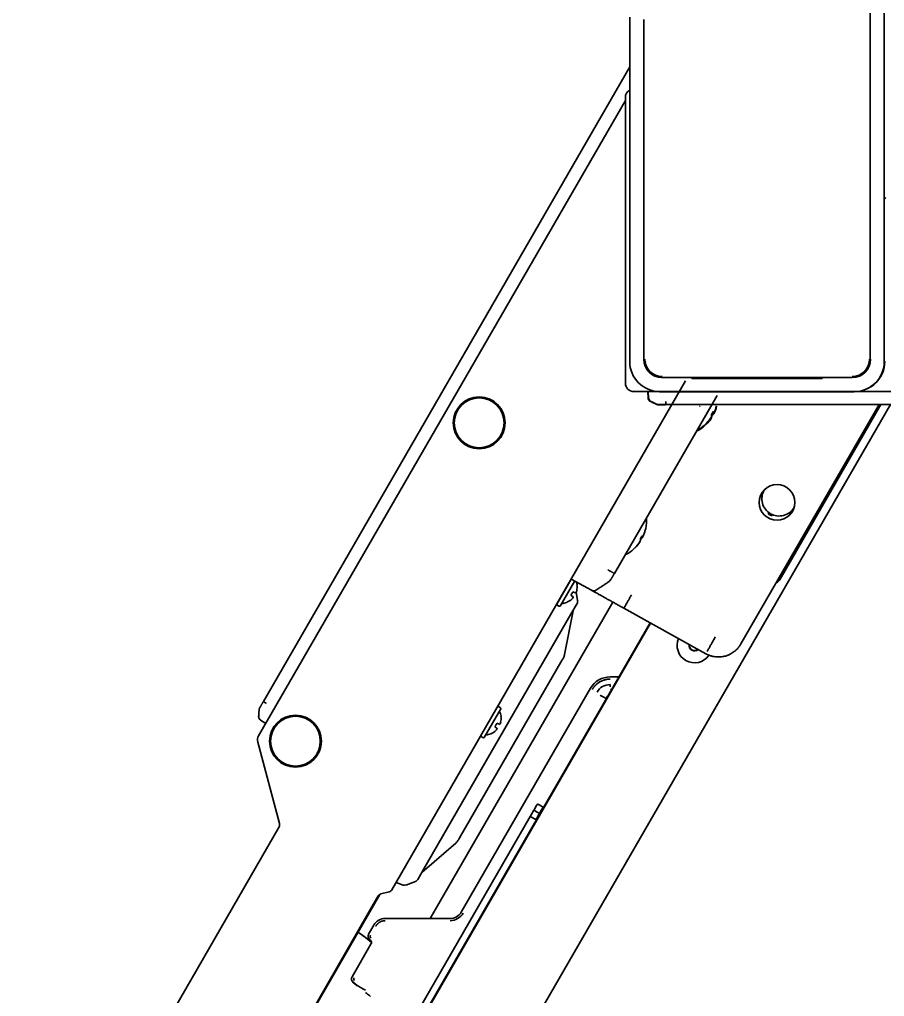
# Model space of a CAD drawing. Header units: inches. Extents: x 786 to 5755, y -850 to 3635.
# Drawn here: x 3254.8 to 3454.8, y -282.5 to -56.6 of the extents above; entities that cross this region are included whole.
import ezdxf

# ---------------------------------------------------------------- set-up
doc = ezdxf.new("R2010")
doc.units = ezdxf.units.IN
doc.layers.add('1', color=7, linetype='Continuous', true_color=0xffffff)
doc.layers.add('4', color=7, linetype='Continuous', true_color=0xffffff)

msp = doc.modelspace()

# ---------------------------------------------------------------- linework, layer by layer
at = {"layer": '1', "color": 7, "linetype": 'Continuous', "lineweight": 35}
for p, q in [((3451.53, -135.11), (3451.53, 44.89)), ((3454.79, -43.79), (3454.79, -135.61)), ((3395.89, -135.59), (3395.89, -55.99)), ((3399.15, -56.55), (3399.15, -135.08)), ((3311.16, -214.27), (3395.89, -67.51)), ((3310.06, -222.16), (3394.89, -75.24)), ((3394.89, -140.59), (3394.89, -74.59)), ((3455.14, -97.97), (3454.79, -97.61)), ((3363.9, -122.92), (3363.84, -122.89)), ((3363.93, -122.81), (3363.87, -122.78)), ((3363.01, -124.46), (3362.95, -124.43)), ((3363.04, -124.35), (3362.98, -124.32)), ((3355.7, -137.11), (3355.65, -137.08)), ((3355.03, -138.28), (3354.97, -138.25)), ((3403.29, -139.36), (3447.28, -139.36)), ((3403.4, -139.33), (3447.38, -139.33)), ((3410.29, -139.55), (3410.29, -139.36)), ((3440.29, -139.55), (3410.29, -139.55)), ((3410.39, -139.52), (3410.39, -139.33)), ((3440.39, -139.52), (3410.39, -139.52)), ((3440.29, -139.55), (3440.29, -139.36)), ((3440.39, -139.52), (3440.39, -139.33)), ((3408.83, -140.09), (3340.89, -257.76)), ((3353.51, -140.78), (3353.57, -140.81)), ((3416.11, -143.48), (3392.35, -184.64)), ((3402.89, -142.59), (3396.89, -142.59)), ((3400.14, -144.03), (3400.07, -142.61)), ((3400.25, -144), (3400.18, -142.59)), ((3447.79, -142.61), (3402.79, -142.61)), ((3447.89, -142.59), (3402.89, -142.59)), ((3576.06, -142.59), (3447.89, -142.59)), ((3074.48, -806.77), (3456.21, -145.59)), ((3350.28, -146.38), (3350.33, -146.41)), ((3568.68, -145.59), (3404.28, -145.59)), ((3420.7, -145.68), (3420.7, -145.61)), ((3420.8, -145.65), (3420.8, -145.59)), ((3453.58, -145.59), (3421.61, -200.95)), ((3430.7, -185.96), (3454.01, -145.59)), ((3349.38, -147.94), (3349.43, -147.97)), ((3414.65, -148.67), (3414.67, -148.68)), ((3414.69, -148.82), (3414.71, -148.83)), ((3415.03, -147.54), (3415.25, -147.66)), ((3415.08, -147.68), (3415.3, -147.81)), ((3415.15, -147.32), (3415.38, -147.45)), ((3415.2, -147.47), (3415.42, -147.6)), ((3341.45, -161.67), (3341.51, -161.7)), ((3428.32, -171.08), (3427.89, -170.83)), ((3428.76, -171.33), (3428.32, -171.08)), ((3398.7, -176.05), (3398.92, -176.18)), ((3398.19, -177.4), (3398.21, -177.41)), ((3398.58, -176.26), (3398.8, -176.39)), ((3379.05, -191.72), (3382.39, -185.93)), ((3379.83, -192.17), (3383.18, -186.37)), ((3381.84, -186.85), (3381.84, -186.85)), ((3387.09, -188.54), (3382.37, -185.92)), ((3383.69, -187.27), (3383.71, -187.23)), ((3383.53, -188.95), (3383.85, -190.9)), ((3379.19, -191.97), (3379.54, -192.17)), ((3381.34, -191.34), (3381.37, -191.3)), ((3383.73, -191.56), (3382.3, -194.04)), ((3382.3, -194.04), (3348.3, -252.93)), ((3380.82, -203.39), (3382.8, -193.3)), ((3382.8, -193.3), (3382.81, -193.24)), ((3413.51, -203.2), (3394.54, -192.68)), ((3400.71, -196.1), (3054.69, -795.42)), ((3400.63, -196.06), (3073.73, -762.27)), ((3356.48, -245.91), (3380.31, -204.64)), ((3391.36, -208.56), (3393.41, -208.56)), ((3356.95, -262.93), (3386.82, -211.18)), ((3362.25, -222.58), (3366.1, -215.91)), ((3365.96, -215.65), (3365.61, -215.45)), ((3311.7, -219.32), (3310.52, -218.55)), ((3361.61, -222.38), (3361.96, -222.58)), ((3314.9, -242.47), (3309.86, -223.68)), ((3375.15, -240.2), (3375.02, -240.13)), ((3082.84, -644.98), (3314.8, -243.23)), ((3347.91, -253.74), (3355.65, -246.99)), ((3348.3, -252.93), (3346.87, -255.41)), ((3347.86, -253.78), (3347.91, -253.74)), ((3343.46, -256.69), (3341.84, -256.13)), ((3346.35, -255.85), (3344.13, -256.68)), ((3338.11, -258.85), (3108.03, -657.36)), ((3337.75, -259.21), (3108.16, -656.87)), ((3338.35, -258.75), (3340.29, -258.23)), ((3335.51, -268.05), (3336.74, -265.93)), ((3339.34, -264.43), (3354.35, -264.43)), ((3336.13, -270.18), (3331.68, -277.9)), ((3336.2, -269.94), (3335.14, -269.11)), ((3335.14, -269.11), (3335.14, -269.11)), ((3336.2, -269.92), (3335.21, -269.15)), ((3335.21, -269.15), (3335.21, -269.15)), ((3335.76, -269.34), (3336.01, -269.53)), ((3331.93, -279.19), (3332.81, -279.88)), ((3332.84, -279.89), (3331.94, -279.18)), ((3334.76, -281.52), (3334.98, -281.7))]:
    msp.add_line(p, q, dxfattribs=at)
for centre, radius in [((3361.08, -149.81), 6), ((3361.08, -149.81), 5.75), ((3429.97, -168.22), 4.13), ((3318.58, -223.42), 6), ((3318.58, -223.42), 5.75)]:
    msp.add_circle(centre, radius, dxfattribs=at)
for centre, radius, start, end in [((3396.89, -74.59), 2, 120.0009, 180), ((3455.16, -90.33), 0.5, 119.6794, 138.5908), ((3402.89, -135.59), 7, 180, 270), ((3447.79, -135.61), 7, 270, 0), ((3447.89, -135.59), 7, 270, 0), ((3396.89, -140.59), 2, 180, 270), ((3411.59, -146.06), 0.5, 359.6794, 18.5908), ((3407.19, -143.54), 9.08, 300.3206, 316.7388), ((3407.23, -143.69), 9.08, 300.3206, 316.7388), ((3411.52, -150.95), 0.5, 254.6023, 300.3206), ((3411.57, -151.1), 0.5, 254.6023, 300.3206), ((3429.47, -169.09), 4, 135.5269, 150.1125), ((3430.47, -167.36), 4, 149.8875, 240), ((3430.47, -167.36), 4, 240, 330.1125), ((3429.47, -169.09), 4, 330, 344.4731), ((3390.73, -172.27), 9.08, 343.2612, 359.6794), ((3399.32, -172.32), 0.5, 359.6794, 45.3977), ((3395.07, -179.68), 0.5, 254.6023, 300.3206), ((3390.73, -172.27), 9.08, 300.3206, 316.7388), ((3381.5, -186.48), 0.5, 311.8045, 330), ((3380.02, -187.84), 3.74, 9.3686, 19.774), ((3428.97, -184.96), 2, 294.3403, 330), ((3379.33, -191.73), 0.283, 178.0725, 240), ((3379.59, -189.79), 0.5, 330, 348.1955), ((3380.02, -187.84), 3.74, 272.3241, 290.6155), ((3382.87, -191.06), 1, 330, 9.5), ((3379.68, -191.93), 0.283, 240, 301.9275), ((3410.87, -201.3), 4, 156.4013, 240), ((3410.87, -201.3), 1.25, 168.5006, 240), ((3410.87, -201.3), 1.15, 170.0812, 240), ((3410.87, -201.3), 1.25, 240, 313.4513), ((3410.87, -201.3), 1.15, 240, 311.8706), ((3410.87, -201.3), 4, 240, 326.4619), ((3365.47, -215.7), 0.283, 60, 121.9275), ((3362.44, -218.24), 3.74, 9.3791, 27.6759), ((3365.81, -215.9), 0.283, 358.0725, 60), ((3311.79, -223.16), 2, 150, 195), ((3361.75, -222.14), 0.283, 178.0725, 240), ((3362.1, -222.34), 0.283, 240, 301.9275), ((3362.44, -218.24), 3.74, 272.3241, 290.6111), ((3313.93, -242.73), 1, 330, 15), ((3343.78, -255.74), 1, 251, 290.5), ((3346, -254.91), 1, 290.5, 330), ((3338.61, -259.71), 1, 105, 150), ((3340.03, -257.26), 1, 285, 330)]:
    msp.add_arc(centre, radius, start, end, dxfattribs=at)
for centre, major_axis, ratio, start_param, end_param in [((3403.4, -135.08), (3.01, 3.01), 0.998926, 2.356803, 3.926382), ((3403.4, -135.08), (-2.83, -2.83), 0.998783, 5.498396, 7.067974), ((3447.27, -135.1), (-3.01, 3.01), 0.998926, 2.356803, 3.926382), ((3447.38, -135.08), (-3.01, 3.01), 0.998926, 2.356803, 3.926382), ((3447.38, -135.08), (2.83, -2.83), 0.998783, 5.498396, 7.067974), ((3401.14, -143.97), (-0.999, -0.052), 0.99998, 0, 1.065736), ((3401.25, -143.95), (-0.999, -0.052), 0.99998, 0, 1.065736), ((3407.3, -143.36), (-7.85, 4.53), 0.947542, 3.199666, 3.391172), ((3407.34, -143.51), (-7.85, 4.53), 0.947542, 3.199666, 3.391172), ((3407.08, -143.73), (7.85, -4.53), 0.947542, 6.033606, 6.225112), ((3407.13, -143.87), (7.85, -4.53), 0.947542, 6.033606, 6.225112), ((3407.22, -143.49), (-7.85, 4.53), 0.995851, 2.892014, 3.083519), ((3407.26, -143.64), (-7.85, 4.53), 0.995851, 2.892014, 3.083519), ((3406.87, -144.09), (7.85, -4.53), 0.319632, 0.058074, 0.249579), ((3407.43, -143.13), (-7.61, 4.39), 0.978398, 3.096057, 3.187129), ((3406.92, -144.24), (7.85, -4.53), 0.319632, 0.058074, 0.249579), ((3407.51, -143), (-7.85, 4.53), 0.319632, 2.921888, 3.083519), ((3407.47, -143.28), (-7.61, 4.39), 0.978398, 3.096057, 3.187129), ((3407.55, -143.14), (-7.85, 4.53), 0.319632, 2.921888, 3.083519), ((3407.52, -142.97), (-7.85, 4.53), 0.090997, 3.199666, 3.391172), ((3407.16, -143.6), (7.85, -4.53), 0.995851, 0.058074, 0.085647), ((3407.57, -143.12), (-7.85, 4.53), 0.090997, 3.199666, 3.391172), ((3407.2, -143.74), (7.85, -4.53), 0.995851, 0.058074, 0.085647), ((3406.06, -145.49), (7.61, -4.39), 0.206731, 6.237649, 6.328721), ((3406.11, -145.64), (7.61, -4.39), 0.206731, 6.237649, 6.328721), ((3390.97, -171.86), (-7.61, 4.39), 0.978398, 3.096057, 3.187129), ((3391.07, -171.69), (-7.85, 4.53), 0.090997, 3.199666, 3.391172), ((3390.7, -172.32), (7.85, -4.53), 0.995851, 0.058074, 0.085647), ((3390.84, -172.08), (-7.85, 4.53), 0.947542, 3.199666, 3.391172), ((3390.63, -172.45), (7.85, -4.53), 0.947542, 6.033606, 6.225112), ((3390.76, -172.22), (-7.85, 4.53), 0.995851, 2.892014, 3.083519), ((3390.42, -172.82), (7.85, -4.53), 0.319632, 0.058074, 0.249579), ((3391.05, -171.72), (-7.85, 4.53), 0.319632, 2.921888, 3.083519), ((3389.61, -174.22), (7.61, -4.39), 0.206731, 6.237649, 6.328721), ((3380.01, -187.82), (2.57, 2.7), 0.997235, 5.247399, 5.62012), ((3379.86, -188.08), (-3.09, 2.09), 0.017407, 3.440796, 3.813517), ((3380.15, -187.57), (3.35, -1.63), 0.017407, 5.611261, 5.983982), ((3380.25, -187.33), (3.37, -1.5), 0.420739, 6.027806, 6.144672), ((3380.1, -187.58), (3.52, -1.1), 0.902278, 6.178468, 6.295334), ((3380, -187.83), (1.06, 3.58), 0.997235, 3.804658, 4.177379), ((3379.84, -188.03), (-2.71, 2.5), 0.902278, 3.129444, 3.24631), ((3379.7, -188.29), (-2.99, 2.17), 0.420739, 3.280106, 3.396972), ((3383.33, -193.26), (-0.433, 0.25), 1, 6.282807, 6.525593), ((3391.37, -213.81), (2.63, -4.55), 0.999188, 2.618346, 3.66484), ((3311.06, -217.71), (0.545, 0.839), 0.999981, 2.075858, 3.141593), ((3362.52, -217.99), (3.52, -1.1), 0.902278, 6.178468, 6.295334), ((3362.42, -218.23), (2.57, 2.7), 0.997235, 5.247399, 5.62012), ((3362.42, -218.24), (1.06, 3.58), 0.997235, 3.804658, 4.177379), ((3362.27, -218.49), (-3.09, 2.09), 0.017407, 3.440796, 3.813517), ((3362.26, -218.44), (-2.71, 2.5), 0.902278, 3.129444, 3.24631), ((3362.57, -217.97), (3.35, -1.63), 0.017407, 5.611261, 5.983982), ((3362.11, -218.69), (-2.99, 2.17), 0.420739, 3.280106, 3.396972), ((3362.67, -217.73), (3.37, -1.5), 0.420739, 6.027806, 6.144672), ((3375.02, -240.14), (1.3, -0.75), 0.008333, 1.570794, 3.106684), ((3348.14, -254.22), (0.433, -0.25), 1, 2.899186, 3.141971), ((3354.35, -261.43), (-1.5, 2.6), 0.999188, 2.618346, 3.66484), ((3339.34, -267.43), (1.5, -2.6), 0.999188, 2.618346, 3.66484), ((3332.85, -268.37), (-0.65, 0.375), 0.999379, 4.572848, 4.98544), ((3335.1, -269.18), (1.79, -1.4), 0.03458, 1.575662, 3.146458), ((3335.17, -269.22), (1.79, -1.4), 0.03458, 1.575662, 2.974751), ((3336.38, -268.55), (-0.986, 0.174), 0.99931, 5.934122, 7.364783), ((3335.7, -269.93), (-0.493, 0.087), 0.99931, 2.792529, 4.223191), ((3332.54, -278.4), (0.983, 0.191), 0.998931, 2.426537, 3.856648), ((3334.9, -281.83), (2.39, -1.87), 0.051895, 1.166972, 1.57811)]:
    msp.add_ellipse(centre, major_axis=major_axis, ratio=ratio, start_param=start_param, end_param=end_param, dxfattribs=at)
for points, degree in [([(3395.89, -57.48), (3395.89, -57.21), (3395.89, -56.95), (3395.89, -56.69)], 3), ([(3400.71, -144.87), (3402.02, -145.51)], 1), ([(3400.81, -144.85), (3402.13, -145.49)], 1), ([(3404.28, -144.85), (3404.28, -145.49)], 1), ([(3427.89, -170.83), (3427.95, -170.72), (3428.02, -170.61), (3428.08, -170.5)], 3), ([(3392.16, -184.55), (3390.85, -183.79)], 1), ([(3390.97, -186.61), (3388.13, -188.5)], 1), ([(3396.31, -189.58), (3394.83, -192.2)], 1), ([(3415.27, -200.09), (3413.78, -202.72)], 1), ([(3311.8, -214.64), (3311.24, -214.32)], 1), ([(3310.07, -217.64), (3310.17, -216.18)], 1)]:
    msp.add_open_spline(points, degree=degree, dxfattribs=at)
for points, knots in [([(3400.14, -144.03), (3400.15, -144.12), (3400.17, -144.2), (3400.22, -144.37), (3400.26, -144.45), (3400.36, -144.6), (3400.42, -144.67), (3400.55, -144.79), (3400.63, -144.84), (3400.71, -144.87)], [0, 0, 0, 0, 0.25, 0.25, 0.5, 0.5, 0.75, 0.75, 1, 1, 1, 1]), ([(3400.25, -144), (3400.25, -144.09), (3400.27, -144.18), (3400.33, -144.35), (3400.37, -144.43), (3400.46, -144.58), (3400.52, -144.64), (3400.66, -144.76), (3400.73, -144.81), (3400.81, -144.85)], [0, 0, 0, 0, 0.25, 0.25, 0.5, 0.5, 0.75, 0.75, 1, 1, 1, 1]), ([(3402.02, -145.51), (3402.09, -145.55), (3402.16, -145.57), (3402.31, -145.61), (3402.38, -145.61), (3402.46, -145.61)], [0, 0, 0, 0, 0.5, 0.5, 1, 1, 1, 1]), ([(3402.13, -145.49), (3402.19, -145.52), (3402.27, -145.55), (3402.41, -145.58), (3402.49, -145.59), (3402.56, -145.59)], [0, 0, 0, 0, 0.5, 0.5, 1, 1, 1, 1]), ([(3404.17, -145.61), (3404.11, -145.61), (3404.06, -145.61), (3403.97, -145.61), (3403.95, -145.61), (3403.89, -145.61), (3403.86, -145.61), (3403.78, -145.61), (3403.73, -145.61), (3403.62, -145.61), (3403.57, -145.61), (3403.47, -145.61), (3403.42, -145.61), (3403.34, -145.61), (3403.32, -145.61), (3403.27, -145.61), (3403.25, -145.61), (3403.18, -145.61), (3403.14, -145.61), (3403.05, -145.61), (3403.01, -145.61), (3402.95, -145.61), (3402.93, -145.61), (3402.89, -145.61), (3402.88, -145.61), (3402.82, -145.61), (3402.76, -145.61), (3402.7, -145.61), (3402.64, -145.61), (3402.62, -145.61), (3402.59, -145.61), (3402.58, -145.61), (3402.56, -145.61), (3402.55, -145.61), (3402.52, -145.61), (3402.51, -145.61), (3402.49, -145.61), (3402.48, -145.61), (3402.46, -145.61), (3402.46, -145.61), (3402.46, -145.61)], [0, 0, 0, 0, 0.0625, 0.0625, 0.09375, 0.09375, 0.125, 0.125, 0.1875, 0.1875, 0.25, 0.25, 0.3125, 0.3125, 0.34375, 0.34375, 0.375, 0.375, 0.4375, 0.4375, 0.5, 0.5, 0.53125, 0.53125, 0.5625, 0.5625, 0.625, 0.6875, 0.6875, 0.75, 0.75, 0.78125, 0.78125, 0.8125, 0.8125, 0.875, 0.875, 0.9375, 0.9375, 1, 1, 1, 1]), ([(3404.28, -145.59), (3404.22, -145.59), (3404.16, -145.59), (3404.08, -145.59), (3404.05, -145.59), (3404, -145.59), (3403.97, -145.59), (3403.89, -145.59), (3403.83, -145.59), (3403.73, -145.59), (3403.68, -145.59), (3403.57, -145.59), (3403.52, -145.59), (3403.45, -145.59), (3403.43, -145.59), (3403.38, -145.59), (3403.35, -145.59), (3403.28, -145.59), (3403.24, -145.59), (3403.15, -145.59), (3403.11, -145.59), (3403.05, -145.59), (3403.04, -145.59), (3403, -145.59), (3402.98, -145.59), (3402.93, -145.59), (3402.86, -145.59), (3402.8, -145.59), (3402.75, -145.59), (3402.72, -145.59), (3402.69, -145.59), (3402.68, -145.59), (3402.66, -145.59), (3402.65, -145.59), (3402.63, -145.59), (3402.61, -145.59), (3402.59, -145.59), (3402.58, -145.59), (3402.57, -145.59), (3402.56, -145.59), (3402.56, -145.59)], [0, 0, 0, 0, 0.0625, 0.0625, 0.09375, 0.09375, 0.125, 0.125, 0.1875, 0.1875, 0.25, 0.25, 0.3125, 0.3125, 0.34375, 0.34375, 0.375, 0.375, 0.4375, 0.4375, 0.5, 0.5, 0.53125, 0.53125, 0.5625, 0.5625, 0.625, 0.6875, 0.6875, 0.75, 0.75, 0.78125, 0.78125, 0.8125, 0.8125, 0.875, 0.875, 0.9375, 0.9375, 1, 1, 1, 1]), ([(3404.28, -145.49), (3404.28, -145.52), (3404.28, -145.55), (3404.28, -145.58), (3404.28, -145.59), (3404.28, -145.59)], [0, 0, 0, 0, 0.502236, 0.502236, 1, 1, 1, 1]), ([(3428.94, -171.01), (3428.94, -171.02), (3428.91, -171.07), (3428.85, -171.17), (3428.79, -171.27), (3428.76, -171.33)], [0, 0, 0, 0, 0.035912, 0.517956, 1, 1, 1, 1]), ([(3392.35, -184.64), (3392.34, -184.66), (3392.32, -184.68), (3392.3, -184.73), (3392.29, -184.75), (3392.26, -184.79), (3392.25, -184.81), (3392.23, -184.85), (3392.21, -184.87), (3392.18, -184.94), (3392.15, -184.98), (3392.11, -185.06), (3392.08, -185.1), (3392.05, -185.16), (3392.04, -185.17), (3392.02, -185.21), (3392.01, -185.23), (3391.97, -185.29), (3391.95, -185.32), (3391.91, -185.39), (3391.89, -185.43), (3391.85, -185.49), (3391.84, -185.53), (3391.81, -185.57), (3391.8, -185.59), (3391.79, -185.61), (3391.78, -185.63), (3391.75, -185.67), (3391.74, -185.69), (3391.71, -185.74), (3391.7, -185.76), (3391.68, -185.8), (3391.67, -185.82), (3391.65, -185.85), (3391.65, -185.86), (3391.64, -185.87), (3391.63, -185.88), (3391.62, -185.9), (3391.62, -185.91), (3391.61, -185.91), (3391.61, -185.92), (3391.61, -185.92), (3391.6, -185.93), (3391.6, -185.93), (3391.6, -185.94), (3391.59, -185.94), (3391.59, -185.95)], [0, 0, 0, 0, 0.03125, 0.03125, 0.0625, 0.0625, 0.09375, 0.09375, 0.125, 0.125, 0.1875, 0.1875, 0.25, 0.25, 0.28125, 0.28125, 0.3125, 0.3125, 0.375, 0.375, 0.4375, 0.4375, 0.5, 0.5, 0.53125, 0.53125, 0.5625, 0.5625, 0.625, 0.625, 0.6875, 0.6875, 0.75, 0.75, 0.78125, 0.78125, 0.8125, 0.84375, 0.84375, 0.875, 0.875, 0.90625, 0.90625, 0.9375, 0.9375, 1, 1, 1, 1]), ([(3392.35, -184.64), (3392.35, -184.64), (3392.33, -184.63), (3392.27, -184.6), (3392.22, -184.58), (3392.16, -184.55)], [0, 0, 0, 0, 0.5, 0.5, 1, 1, 1, 1]), ([(3391.59, -185.95), (3391.52, -186.08), (3391.43, -186.2), (3391.22, -186.43), (3391.1, -186.53), (3390.97, -186.61)], [0, 0, 0, 0, 0.5, 0.5, 1, 1, 1, 1]), ([(3382.29, -189.69), (3382.31, -189.65), (3382.33, -189.62), (3382.37, -189.55), (3382.39, -189.52), (3382.43, -189.45), (3382.45, -189.42), (3382.49, -189.35), (3382.51, -189.32), (3382.57, -189.21), (3382.61, -189.15), (3382.66, -189.04), (3382.68, -189.01), (3382.72, -188.94), (3382.74, -188.91), (3382.76, -188.88)], [0, 0, 0, 0, 0.125, 0.125, 0.25, 0.25, 0.375, 0.375, 0.5, 0.5, 0.75, 0.75, 0.875, 0.875, 1, 1, 1, 1]), ([(3387.09, -188.54), (3387.17, -188.59), (3387.26, -188.62), (3387.43, -188.66), (3387.53, -188.67), (3387.71, -188.66), (3387.8, -188.65), (3387.97, -188.59), (3388.06, -188.55), (3388.13, -188.5)], [0, 0, 0, 0, 0.25, 0.25, 0.5, 0.5, 0.75, 0.75, 1, 1, 1, 1]), ([(3394.54, -192.68), (3394.42, -192.61), (3394.3, -192.54), (3394.05, -192.4), (3393.93, -192.33), (3393.56, -192.13), (3393.32, -192), (3392.96, -191.8), (3392.84, -191.73), (3392.6, -191.6), (3392.48, -191.53), (3392.13, -191.34), (3391.9, -191.21), (3391.46, -190.96), (3391.24, -190.84), (3390.92, -190.66), (3390.81, -190.6), (3390.65, -190.52), (3390.6, -190.49), (3390.5, -190.43), (3390.45, -190.4), (3390.19, -190.26), (3389.99, -190.15), (3389.62, -189.94), (3389.44, -189.84), (3389.1, -189.65), (3388.93, -189.56), (3388.74, -189.46), (3388.68, -189.42), (3388.63, -189.39), (3388.59, -189.37), (3388.57, -189.36), (3388.48, -189.31), (3388.41, -189.27), (3388.21, -189.16), (3387.96, -189.02), (3387.75, -188.91), (3387.61, -188.83), (3387.57, -188.81), (3387.51, -188.77), (3387.49, -188.76), (3387.45, -188.74), (3387.43, -188.73), (3387.34, -188.68), (3387.28, -188.65), (3387.21, -188.61), (3387.19, -188.6), (3387.16, -188.58), (3387.14, -188.57), (3387.12, -188.56), (3387.11, -188.55), (3387.1, -188.54), (3387.09, -188.54), (3387.09, -188.54)], [0, 0, 0, 0, 0.031268, 0.031268, 0.062536, 0.062536, 0.125072, 0.125072, 0.156339, 0.156339, 0.187607, 0.187607, 0.250143, 0.250143, 0.312679, 0.312679, 0.343947, 0.343947, 0.359581, 0.359581, 0.375215, 0.375215, 0.43775, 0.43775, 0.500286, 0.500286, 0.562822, 0.562822, 0.578456, 0.586273, 0.586273, 0.59409, 0.59409, 0.625358, 0.625358, 0.687894, 0.750429, 0.750429, 0.781697, 0.781697, 0.797331, 0.797331, 0.812965, 0.812965, 0.875501, 0.875501, 0.906769, 0.906769, 0.938037, 0.938037, 0.969305, 0.969305, 1, 1, 1, 1]), ([(3394.55, -192.68), (3394.55, -192.68), (3394.55, -192.67), (3394.58, -192.62), (3394.6, -192.59), (3394.65, -192.51), (3394.68, -192.46), (3394.74, -192.34), (3394.78, -192.27), (3394.82, -192.2)], [0, 0, 0, 0, 0.25, 0.25, 0.5, 0.5, 0.75, 0.75, 1, 1, 1, 1]), ([(3421.61, -200.95), (3421.56, -201.04), (3421.51, -201.12), (3421.41, -201.28), (3421.35, -201.36), (3421.27, -201.48), (3421.24, -201.52), (3421.18, -201.6), (3421.15, -201.64), (3421.06, -201.75), (3421, -201.82), (3420.81, -202.04), (3420.67, -202.18), (3420.5, -202.35), (3420.46, -202.38), (3420.39, -202.45), (3420.35, -202.48), (3420.24, -202.58), (3420.16, -202.64), (3419.94, -202.81), (3419.78, -202.93), (3419.45, -203.13), (3419.28, -203.23), (3419.02, -203.36), (3418.93, -203.4), (3418.75, -203.48), (3418.66, -203.52), (3418.39, -203.62), (3418.2, -203.68), (3417.93, -203.76), (3417.83, -203.78), (3417.64, -203.82), (3417.55, -203.84), (3417.26, -203.89), (3417.07, -203.92), (3416.83, -203.94), (3416.78, -203.94), (3416.68, -203.94), (3416.63, -203.95), (3416.49, -203.95), (3416.39, -203.95), (3416.1, -203.95), (3415.91, -203.93), (3415.52, -203.89), (3415.33, -203.85), (3415.05, -203.79), (3414.95, -203.77), (3414.81, -203.73), (3414.77, -203.72), (3414.67, -203.69), (3414.63, -203.68), (3414.39, -203.6), (3414.21, -203.53), (3413.99, -203.44), (3413.94, -203.42), (3413.85, -203.38), (3413.72, -203.31), (3413.59, -203.24), (3413.51, -203.2)], [0, 0, 0, 0, 0.03125, 0.03125, 0.0625, 0.0625, 0.078125, 0.078125, 0.09375, 0.09375, 0.125, 0.125, 0.1875, 0.1875, 0.203125, 0.203125, 0.21875, 0.21875, 0.25, 0.25, 0.3125, 0.3125, 0.375, 0.375, 0.40625, 0.40625, 0.4375, 0.4375, 0.5, 0.5, 0.53125, 0.53125, 0.5625, 0.5625, 0.625, 0.625, 0.640625, 0.640625, 0.65625, 0.65625, 0.6875, 0.6875, 0.75, 0.75, 0.8125, 0.8125, 0.84375, 0.84375, 0.859375, 0.859375, 0.875, 0.875, 0.9375, 0.9375, 0.953125, 0.953125, 0.96875, 1, 1, 1, 1]), ([(3415.7, -199.3), (3415.62, -199.44), (3415.55, -199.57), (3415.41, -199.84), (3415.34, -199.97), (3415.27, -200.09)], [0, 0, 0, 0, 0.5, 0.5, 1, 1, 1, 1]), ([(3380.31, -204.64), (3380.38, -204.53), (3380.5, -204.31), (3380.65, -203.97), (3380.76, -203.66), (3380.81, -203.47), (3380.82, -203.39)], [0, 0, 0, 0, 0.267051, 0.527552, 0.773248, 1, 1, 1, 1]), ([(3310.3, -215.75), (3310.3, -215.75), (3310.3, -215.75), (3310.31, -215.74), (3310.31, -215.74), (3310.31, -215.73), (3310.32, -215.72), (3310.33, -215.71), (3310.33, -215.69), (3310.35, -215.67), (3310.36, -215.65), (3310.38, -215.61), (3310.39, -215.59), (3310.41, -215.56), (3310.42, -215.54), (3310.43, -215.52), (3310.44, -215.5), (3310.47, -215.46), (3310.5, -215.41), (3310.54, -215.34), (3310.57, -215.27), (3310.6, -215.24), (3310.64, -215.16), (3310.68, -215.09), (3310.73, -215), (3310.78, -214.92), (3310.8, -214.88), (3310.84, -214.81), (3310.86, -214.79), (3310.88, -214.74), (3310.9, -214.72), (3310.94, -214.65), (3310.96, -214.6), (3311.02, -214.51), (3311.04, -214.46), (3311.1, -214.37), (3311.13, -214.32), (3311.16, -214.27)], [0, 0, 0, 0, 0.0625, 0.0625, 0.09375, 0.09375, 0.125, 0.125, 0.1875, 0.1875, 0.25, 0.25, 0.3125, 0.3125, 0.34375, 0.34375, 0.375, 0.375, 0.4375, 0.5, 0.5, 0.5625, 0.5625, 0.625, 0.6875, 0.6875, 0.75, 0.75, 0.78125, 0.78125, 0.8125, 0.8125, 0.875, 0.875, 0.9375, 0.9375, 1, 1, 1, 1]), ([(3311.16, -214.27), (3311.16, -214.27), (3311.16, -214.27), (3311.19, -214.29), (3311.21, -214.3), (3311.24, -214.32)], [0, 0, 0, 0, 0.49773, 0.49773, 1, 1, 1, 1]), ([(3310.3, -215.75), (3310.26, -215.82), (3310.23, -215.89), (3310.19, -216.03), (3310.17, -216.11), (3310.17, -216.18)], [0, 0, 0, 0, 0.5, 0.5, 1, 1, 1, 1]), ([(3310.07, -217.64), (3310.06, -217.73), (3310.06, -217.82), (3310.1, -217.99), (3310.13, -218.08), (3310.21, -218.24), (3310.26, -218.31), (3310.38, -218.44), (3310.44, -218.5), (3310.52, -218.55)], [0, 0, 0, 0, 0.25, 0.25, 0.5, 0.5, 0.75, 0.75, 1, 1, 1, 1]), ([(3366.1, -217.77), (3366.1, -217.77), (3366.11, -217.76), (3366.11, -217.76), (3366.11, -217.76), (3366.11, -217.76), (3366.11, -217.76), (3366.11, -217.76), (3366.11, -217.76), (3366.11, -217.75), (3366.12, -217.74), (3366.13, -217.71), (3366.13, -217.67), (3366.13, -217.64), (3366.13, -217.63)], [0, 0, 0, 0, 0.224485, 0.543492, 0.578376, 0.58397, 0.58494, 0.585873, 0.587908, 0.610022, 0.664923, 0.762436, 0.906816, 1, 1, 1, 1]), ([(3364.71, -220.09), (3364.75, -220.03), (3364.79, -219.96), (3364.85, -219.86), (3364.86, -219.82), (3364.9, -219.76), (3364.92, -219.72), (3364.98, -219.62), (3365.02, -219.55), (3365.08, -219.45), (3365.1, -219.42), (3365.14, -219.35), (3365.16, -219.32), (3365.18, -219.28)], [0, 0, 0, 0, 0.25, 0.25, 0.375, 0.375, 0.5, 0.5, 0.75, 0.75, 0.875, 0.875, 1, 1, 1, 1]), ([(3363.76, -221.74), (3363.76, -221.74), (3363.78, -221.73), (3363.81, -221.72), (3363.83, -221.7), (3363.84, -221.68), (3363.85, -221.67), (3363.86, -221.66), (3363.86, -221.66), (3363.86, -221.66), (3363.86, -221.66), (3363.86, -221.66), (3363.86, -221.66), (3363.86, -221.66), (3363.86, -221.66), (3363.86, -221.66), (3363.86, -221.66), (3363.86, -221.66)], [0, 0, 0, 0, 0.102508, 0.301325, 0.460416, 0.576988, 0.64948, 0.682856, 0.688693, 0.690449, 0.691698, 0.693191, 0.695765, 0.701984, 0.726756, 0.986797, 1, 1, 1, 1]), ([(3355.65, -246.99), (3355.72, -246.93), (3355.85, -246.79), (3356.07, -246.54), (3356.28, -246.24), (3356.42, -246.03), (3356.48, -245.91)], [0, 0, 0, 0, 0.226752, 0.472448, 0.732949, 1, 1, 1, 1]), ([(3347.76, -253.88), (3347.77, -253.88), (3347.77, -253.88), (3347.79, -253.85), (3347.82, -253.82), (3347.86, -253.78)], [0, 0, 0, 0, 0.059017, 0.059017, 1, 1, 1, 1])]:
    msp.add_open_spline(points, degree=3, knots=knots, dxfattribs=at)
at = {"layer": '4', "color": 7, "linetype": 'Continuous', "lineweight": 35}
for p, q in [((3391.98, -191.26), (3349.73, -264.43)), ((3391.36, -208.56), (3393.41, -208.56)), ((3356.95, -262.93), (3386.82, -211.18)), ((3391.36, -210.33), (3391.36, -210.83)), ((3318.22, -335.53), (3372.89, -240.83)), ((3374.19, -241.57), (3372.89, -240.83)), ((3335.51, -268.05), (3336.74, -265.93)), ((3339.34, -264.43), (3354.35, -264.43)), ((3336.13, -270.18), (3331.68, -277.9)), ((3335.76, -269.34), (3336.01, -269.53)), ((3331.93, -279.19), (3332.81, -279.88)), ((3332.84, -279.89), (3331.94, -279.18))]:
    msp.add_line(p, q, dxfattribs=at)
msp.add_arc((3391.36, -213.8), 3.47, 89.9973, 150.0027, dxfattribs=at)
for centre, major_axis, ratio, start_param, end_param in [((3391.63, -212.8), (0, 1.5), 0.008337, 5.609669, 6.248277), ((3390.36, -213.54), (-1.3, 0.75), 0.016664, 4.712379, 6.248028), ((3391.65, -214.25), (-1.28, 0.74), 0.999861, 5.817939, 6.283654), ((3366.9, -237.36), (99.19, 171.8), 0.034899, 4.71239, 4.729065), ((3368.2, -238.11), (99.94, 173.1), 0.034639, 4.712389, 4.729065), ((3375.84, -238.71), (-1.3, 0.75), 0.016664, 4.712379, 6.248272), ((3354.35, -261.43), (-1.5, 2.6), 0.999188, 2.618346, 3.66484), ((3354.35, -261.43), (1.75, -3.03), 0.999188, 5.759938, 6.806432), ((3336.39, -268.55), (-0.493, 0.087), 0.99931, 5.934122, 7.364783), ((3332.55, -278.4), (0.491, 0.096), 0.998931, 2.426537, 3.856648)]:
    msp.add_ellipse(centre, major_axis=major_axis, ratio=ratio, start_param=start_param, end_param=end_param, dxfattribs=at)
for points, knots in [([(3387.26, -211.44), (3387.27, -211.43), (3387.28, -211.41), (3387.3, -211.38), (3387.32, -211.35), (3387.34, -211.31), (3387.36, -211.28), (3387.39, -211.24), (3387.41, -211.2), (3387.44, -211.16), (3387.47, -211.11), (3387.5, -211.07), (3387.53, -211.03), (3387.56, -210.98), (3387.6, -210.93), (3387.64, -210.88), (3387.68, -210.83), (3387.72, -210.78), (3387.76, -210.73), (3387.81, -210.68), (3387.86, -210.62), (3387.91, -210.57), (3387.96, -210.52), (3388.08, -210.39), (3388.27, -210.22), (3388.52, -210.02), (3388.76, -209.85), (3389, -209.7), (3389.24, -209.57), (3389.5, -209.45), (3389.81, -209.33), (3390.07, -209.25), (3390.27, -209.2), (3390.39, -209.17), (3390.5, -209.15), (3390.62, -209.13), (3390.72, -209.11), (3390.82, -209.1), (3390.92, -209.09), (3391.01, -209.08), (3391.09, -209.08), (3391.17, -209.07), (3391.24, -209.07), (3391.31, -209.07), (3391.35, -209.07), (3391.37, -209.07)], [0, 0, 0, 0, 0.007044, 0.014505, 0.02238, 0.03067, 0.039373, 0.048489, 0.058018, 0.067958, 0.078309, 0.08907, 0.10024, 0.11182, 0.123808, 0.136205, 0.149009, 0.162221, 0.17584, 0.189866, 0.204299, 0.219138, 0.234385, 0.250039, 0.322331, 0.388056, 0.447269, 0.500002, 0.552729, 0.61194, 0.677667, 0.749965, 0.776217, 0.801303, 0.825225, 0.847981, 0.86957, 0.88999, 0.90924, 0.927318, 0.944219, 0.959941, 0.974481, 0.987836, 1, 1, 1, 1]), ([(3337.18, -266.19), (3337.18, -266.18), (3337.19, -266.16), (3337.21, -266.14), (3337.22, -266.11), (3337.24, -266.09), (3337.26, -266.06), (3337.28, -266.03), (3337.3, -266), (3337.32, -265.97), (3337.35, -265.93), (3337.37, -265.9), (3337.4, -265.86), (3337.43, -265.82), (3337.47, -265.79), (3337.5, -265.75), (3337.54, -265.71), (3337.61, -265.64), (3337.71, -265.54), (3337.84, -265.43), (3337.97, -265.35), (3338.09, -265.27), (3338.22, -265.2), (3338.36, -265.14), (3338.52, -265.07), (3338.66, -265.03), (3338.78, -265), (3338.86, -264.98), (3338.94, -264.97), (3339.01, -264.96), (3339.08, -264.95), (3339.14, -264.94), (3339.2, -264.94), (3339.25, -264.94), (3339.3, -264.94), (3339.33, -264.94), (3339.34, -264.94)], [0, 0, 0, 0, 0.009789, 0.020364, 0.031724, 0.043866, 0.056789, 0.07049, 0.084968, 0.100222, 0.11625, 0.13305, 0.150623, 0.168966, 0.188079, 0.207962, 0.228615, 0.250038, 0.322321, 0.388043, 0.44726, 0.500003, 0.552736, 0.611949, 0.677674, 0.749967, 0.783874, 0.81581, 0.845775, 0.873767, 0.899782, 0.923815, 0.945861, 0.965912, 0.983961, 1, 1, 1, 1]), ([(3332.84, -279.89), (3332.85, -279.89), (3332.85, -279.89), (3332.85, -279.9), (3332.86, -279.9), (3332.86, -279.9), (3332.87, -279.91), (3332.87, -279.91), (3332.88, -279.91), (3332.88, -279.92), (3332.89, -279.92), (3332.9, -279.92), (3332.9, -279.93), (3332.91, -279.93), (3332.92, -279.93), (3332.93, -279.94), (3332.93, -279.94), (3332.94, -279.95), (3332.95, -279.95), (3332.96, -279.95), (3332.97, -279.96), (3332.97, -279.96), (3332.98, -279.97), (3332.99, -279.97), (3333, -279.98), (3333.01, -279.98), (3333.02, -279.99), (3333.03, -279.99), (3333.04, -280), (3333.06, -280.01), (3333.08, -280.02), (3333.1, -280.03), (3333.13, -280.05), (3333.16, -280.06), (3333.19, -280.08), (3333.21, -280.1), (3333.24, -280.11), (3333.27, -280.13), (3333.29, -280.14), (3333.3, -280.15)], [0, 0, 0, 0, 0.015129, 0.030383, 0.045772, 0.061308, 0.076999, 0.092858, 0.108893, 0.125115, 0.141532, 0.158153, 0.174988, 0.192043, 0.209327, 0.226848, 0.244613, 0.26263, 0.280903, 0.299441, 0.31825, 0.337334, 0.356701, 0.376355, 0.396301, 0.416545, 0.437092, 0.457945, 0.479109, 0.500588, 0.553969, 0.607745, 0.661975, 0.716715, 0.772024, 0.827955, 0.884561, 0.941893, 1, 1, 1, 1]), ([(3333.3, -280.15), (3333.32, -280.16), (3333.35, -280.19), (3333.41, -280.22), (3333.46, -280.25), (3333.51, -280.29), (3333.56, -280.32), (3333.61, -280.35), (3333.66, -280.38), (3333.71, -280.41), (3333.76, -280.44), (3333.8, -280.47), (3333.85, -280.5), (3333.89, -280.52), (3333.94, -280.55), (3333.98, -280.57), (3334.02, -280.6), (3334.06, -280.62), (3334.1, -280.65), (3334.14, -280.67), (3334.18, -280.69), (3334.22, -280.71), (3334.25, -280.73), (3334.29, -280.75), (3334.32, -280.76), (3334.36, -280.78), (3334.39, -280.8), (3334.42, -280.81), (3334.45, -280.83), (3334.48, -280.84), (3334.51, -280.85), (3334.54, -280.87), (3334.57, -280.88), (3334.6, -280.89), (3334.62, -280.9), (3334.65, -280.91), (3334.67, -280.92), (3334.69, -280.93), (3334.71, -280.93), (3334.73, -280.94), (3334.75, -280.95), (3334.77, -280.95), (3334.77, -280.95)], [0, 0, 0, 0, 0.038636, 0.076568, 0.113795, 0.150318, 0.186137, 0.221252, 0.255664, 0.289372, 0.322377, 0.35468, 0.38628, 0.417177, 0.447373, 0.476868, 0.505662, 0.533755, 0.561147, 0.58784, 0.613834, 0.63913, 0.663727, 0.687628, 0.710831, 0.733339, 0.755152, 0.776272, 0.796698, 0.816433, 0.835478, 0.853834, 0.871502, 0.888486, 0.904786, 0.920405, 0.935346, 0.949611, 0.963205, 0.976131, 0.988394, 1, 1, 1, 1])]:
    msp.add_open_spline(points, degree=3, knots=knots, dxfattribs=at)

doc.saveas('drawing.dxf')
